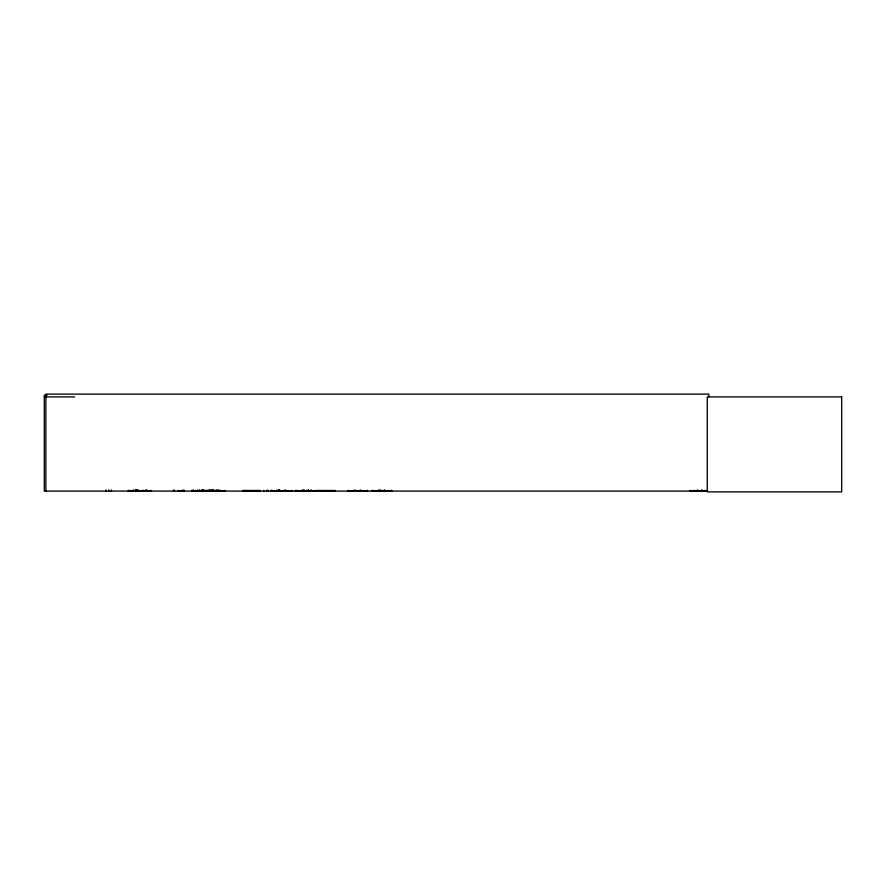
<?xml version="1.0" encoding="UTF-8"?>
<svg xmlns="http://www.w3.org/2000/svg" width="886" height="886" viewBox="0 0 886 886"><rect width="100%" height="100%" fill="white"/><g stroke="black" fill="none" stroke-linecap="round" stroke-linejoin="round"><path stroke-width="1.33" d="M129.312 491.054L129.323 490.301M142.568 491.054L142.58 490.301M285.624 490.988L285.491 490.102M373.515 491.054L373.527 490.301M387.769 491.054L387.769 490.301M360.225 490.988L360.104 490.102M135.702 491.01L135.713 490.102M371.389 491.088L391.9 491.01M272.29 490.966L272.356 490.301M284.185 490.966L284.262 490.301M216.549 490.988L216.527 490.368M295.16 491.088L334.941 491.032M295.536 490.966L295.614 490.301M184.21 490.988L184.299 490.368M197.423 490.301L197.423 491.088L197.512 490.368M202.739 490.988L202.761 489.903M136.389 490.102L136.389 491.088L136.211 490.102M347.689 490.988L367.712 491.01M205.098 490.988L205.153 490.368L205.209 491.088M308.295 490.988L308.35 490.368M131.948 490.988L132.036 490.368L132.125 491.088M137.297 490.988L137.252 489.903M177.975 490.988L184.299 490.888M178.463 490.988L178.551 490.368L178.64 491.088M200.601 490.988L200.701 490.368L200.79 491.088M203.215 490.988L203.315 490.368M47.069 395.112L44.3 395.112L44.3 491.088L707.637 491.088L690.305 490.888M44.3 396.895L74.69 396.895M203.182 490.467L220.924 490.467M242.686 490.467L260.429 490.467M317.177 490.467L334.919 490.467M203.149 490.722L220.957 490.7M242.653 490.7L260.462 490.7M317.144 490.722L334.952 490.7M145.215 490.368L151.617 490.988M174.62 491.01L174.265 489.903M191.675 491.088L191.675 490.301L191.764 490.888L225.421 490.988M242.675 491.032L260.451 491.032M292.535 491.054L271.371 491.054L271.371 490.301M278.968 491.01L278.979 490.102M278.392 490.988L278.293 490.368M213.493 490.966L213.825 490.301L214.002 490.988M210.868 490.988L210.779 490.368M208.254 490.988L208.166 490.368M317.664 490.988L317.598 490.368L317.542 491.088M304.064 490.988L304.153 490.102M303.732 490.966L303.765 490.102M292.214 490.988L292.159 490.368L292.103 491.088M367.402 490.966L367.347 490.301M355.153 490.988L355.275 490.102M213.559 490.888L213.559 490.368M708.833 396.895L708.833 394.115L45.862 394.115L45.862 491.088M704.547 490.301L704.547 491.088M702.055 490.102L702.055 491.088M701.557 490.102L701.557 491.088M697.67 490.102L697.67 491.088M697.182 490.102L697.182 491.088M694.679 490.301L694.679 491.088M690.305 490.301L690.305 491.088M391.49 490.301L391.49 491.088M384.834 490.102L384.834 491.088M384.424 490.102L384.424 491.088M383.837 490.301L383.837 491.088M380.902 490.102L380.891 491.088M380.415 490.102L380.393 491.088M379.474 490.301L379.474 491.088M378.887 490.102L378.887 491.088M378.466 490.102L378.466 491.088M371.81 490.301L371.81 491.088M360.536 490.102L360.58 491.088M354.843 490.102L354.81 491.088M348.032 490.301L348.032 491.088M315.416 490.301L315.416 491.088M311.241 490.102L311.241 491.088M310.864 490.102L310.864 491.088M308.849 490.102L308.849 491.088M308.439 490.102L308.417 491.088M307.364 490.301L307.364 491.088M306.589 490.301L306.589 491.088M303.654 490.301L303.654 491.088M302.591 490.102L302.591 491.088M302.181 490.102L302.181 491.088M297.474 490.301L297.474 491.088M285.07 490.102L285.07 491.088M280.209 490.301L280.209 491.088M279.389 490.102L279.389 491.088M278.758 490.102L278.736 491.088L278.625 489.903M278.259 490.102L278.237 491.088M276.565 490.102L276.565 491.088M271.238 490.301L271.238 491.088M268.281 490.301L268.281 491.088M267.483 490.301L267.483 491.088M266.73 490.301L266.73 491.088M263.718 490.301L263.718 491.088M225.011 490.301L225.011 491.088M218.443 490.102L218.443 491.088M218.034 490.102L218.034 491.088M216.959 490.301L216.959 491.088M216.439 490.301L216.439 491.088M213.371 490.301L213.46 491.088M213.26 490.301L213.26 491.088M212.02 490.102L212.02 491.088M211.832 490.102L211.776 491.088M210.691 490.301L210.691 491.088M209.594 490.102L209.594 491.088M209.395 490.102L209.395 491.088M208.077 490.301L208.077 491.088M203.437 490.102L203.403 491.088M202.074 490.102L202.074 491.088M201.875 490.102L201.897 491.088L201.809 490.301M199.461 490.102L199.461 491.088M199.261 490.102L199.261 491.088M197.656 490.301L197.656 491.088M195.042 490.301L195.042 491.088M193.203 490.102L193.203 491.088M193.004 490.102L193.004 491.088M184.388 490.301L184.388 491.088M183.059 490.102L183.059 491.088M182.859 490.102L182.859 491.088M173.412 490.102L173.412 491.088M150.963 490.301L150.963 491.088M146.699 490.102L146.699 491.088M146.5 490.102L146.5 491.088M145.127 490.301L145.127 491.088M143.565 490.301L143.576 491.088L128.326 491.054L128.326 490.301M138.714 490.102L138.703 491.088M137.961 490.301L137.961 491.088M136.976 490.368L136.887 490.988L136.854 490.102M136.699 490.102L136.688 491.088M136.067 489.903L136.09 491.088M135.215 490.102L135.193 491.088M133.376 489.903L133.376 491.088M111.459 489.903L111.459 491.088M108.757 489.903L108.757 491.088M106.021 489.903L106.021 491.088M841.7 396.895L707.272 396.895L707.272 491.885L841.7 491.885L841.7 396.895M212.219 491.088L212.219 490.102L212.186 491.088"/></g></svg>
